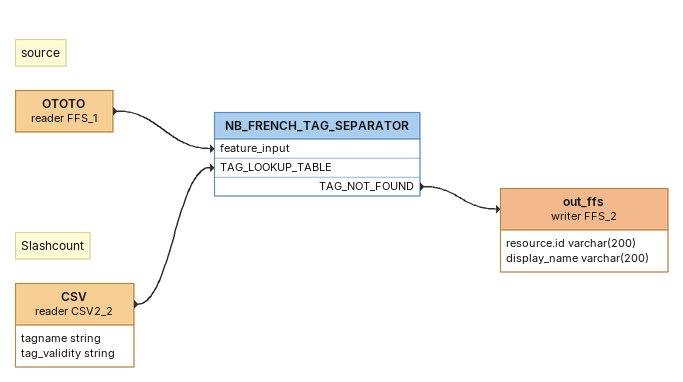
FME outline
Note: source
OTOTO (reader FFS_1)
    -> NB_FRENCH_TAG_SEPARATOR [feature_input]
Note: Slashcount
CSV (reader CSV2_2)
    attributes: tagname string, tag_validity string
    -> NB_FRENCH_TAG_SEPARATOR [TAG_LOOKUP_TABLE]
NB_FRENCH_TAG_SEPARATOR
    TAG_NOT_FOUND -> out_ffs (writer FFS_2)
out_ffs (writer FFS_2)
    attributes: resource.id varchar(200), display_name varchar(200)
